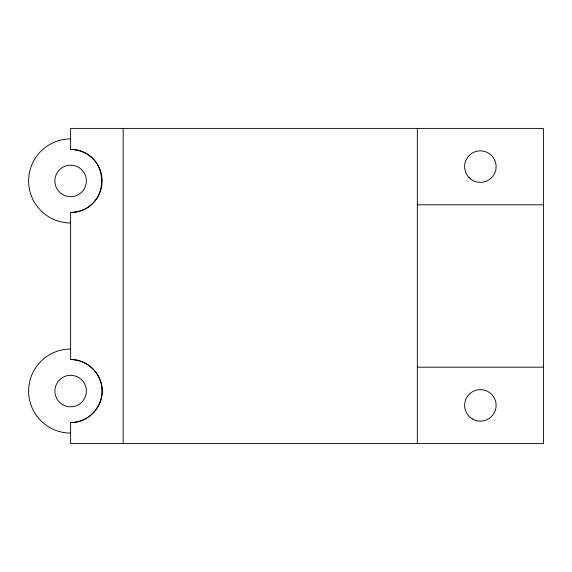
<?xml version="1.0" encoding="UTF-8"?>
<svg xmlns="http://www.w3.org/2000/svg" width="572" height="572" viewBox="0 0 572 572"><rect width="100%" height="100%" fill="white"/><g stroke="black" fill="none" stroke-linecap="round" stroke-linejoin="round"><path stroke-width="0.86" d="M70.628 212.455C111.962 211.34 111.962 150.536 70.628 149.421L70.628 128.407L543.4 128.407L543.4 443.593L70.628 443.593L70.628 422.579A31.517 31.517 0 0 0 102.145 391.062C102.245 374.195 87.495 359.438 70.628 359.545L70.628 212.455A31.517 31.517 0 0 0 102.145 180.938A31.517 31.517 0 0 0 70.628 149.421M70.628 422.579C87.495 422.687 102.245 407.929 102.145 391.062A31.517 31.517 0 0 0 70.628 359.545M417.324 204.812L543.4 204.812M417.324 367.188L543.4 367.188M417.324 128.407L417.324 443.593M123.152 128.407L123.152 443.593M70.628 222.966A42.028 42.028 0 0 1 28.6 180.938A42.028 42.028 0 0 1 70.628 138.917M70.628 433.083A42.028 42.028 0 0 1 28.6 391.062A42.028 42.028 0 0 1 70.628 349.034M472.486 419.033A15.759 15.759 0 0 0 496.124 405.391A15.759 15.759 0 0 0 472.486 391.741A15.759 15.759 0 0 0 472.486 419.033M469.219 177.756A15.759 15.759 0 0 0 495.588 170.692A15.759 15.759 0 0 0 476.283 151.387A15.759 15.759 0 0 0 469.219 177.756M62.748 194.587A15.759 15.759 0 0 0 86.386 180.938A15.759 15.759 0 0 0 62.748 167.289A15.759 15.759 0 0 0 62.748 194.587M62.748 404.711A15.759 15.759 0 0 0 86.386 391.062A15.759 15.759 0 0 0 62.748 377.413A15.759 15.759 0 0 0 62.748 404.711"/></g></svg>
